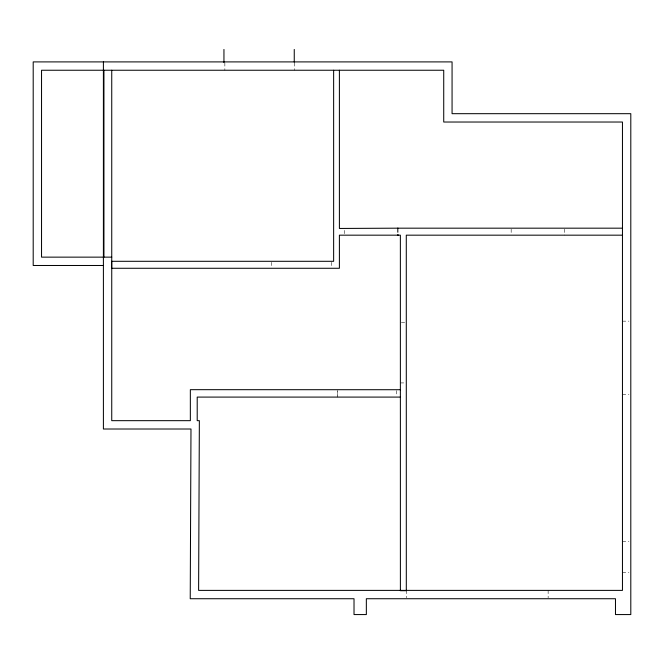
<?xml version="1.0" encoding="UTF-8"?>
<svg xmlns="http://www.w3.org/2000/svg" width="664" height="664" viewBox="0 0 664 664"><rect width="100%" height="100%" fill="white"/><g stroke="black" fill="none" stroke-linecap="round" stroke-linejoin="round"><path stroke-width="0.5" stroke-dasharray="3.32 2.49" d="M622.458 321.152L628.949 321.152M401.363 322.538L405.306 322.538M400.384 382.929L405.314 382.929M622.458 394.599L628.949 394.599M622.458 541.625L628.949 541.625M622.458 572.418L628.949 572.418M564.483 229.171L564.483 235.172M548.132 590.387L548.132 597.799M511.164 229.171L511.164 234.168M406.31 590.387L406.31 597.799M398.043 229.13L398.043 232.939M397.62 229.13L397.62 233.172M396.657 390.639L396.657 396.167M344.243 230.375L344.243 234.209M337.652 397.089L337.652 390.656L337.619 396.167M331.245 262.297L331.245 267.277M294.559 62.831L294.559 70.243M271.576 262.297L271.576 267.277M224.855 62.831L224.855 70.243"/><path stroke-width="1" d="M339.395 70.243L339.395 228.457L398.043 228.175M397.62 228.175L622.458 228.175M398.043 234.848L397.62 234.848L398.043 235.172M622.458 235.172L406.285 235.172L406.31 590.703M111.743 257.142L41.541 257.142L41.541 70.243L443.726 70.243L443.726 122.027L622.458 122.027L622.458 590.387L198.611 590.387L199.358 420.669L197.208 420.669L197.208 397.089L400.351 397.089M103.401 265.484L33.2 265.484L33.2 61.901L452.068 61.901L452.068 113.685L630.8 113.685L630.8 614.565L615.478 614.565L615.478 598.729L366.345 598.729L366.345 614.565L354.02 614.565L354.02 598.729L190.236 598.729L190.983 429.01L103.401 429.01L103.401 61.901M400.351 389.718L190.344 389.677L190.344 420.669L111.743 420.669L111.743 70.243M406.31 590.703L400.392 590.703L400.367 235.172L339.395 235.172L339.395 268.273L111.66 268.273L111.66 261.301L333.635 261.301L333.635 70.243M294.252 49.435L294.252 62.2M223.951 49.435L223.951 62.549M103.941 70.243L103.941 257.142"/></g></svg>
